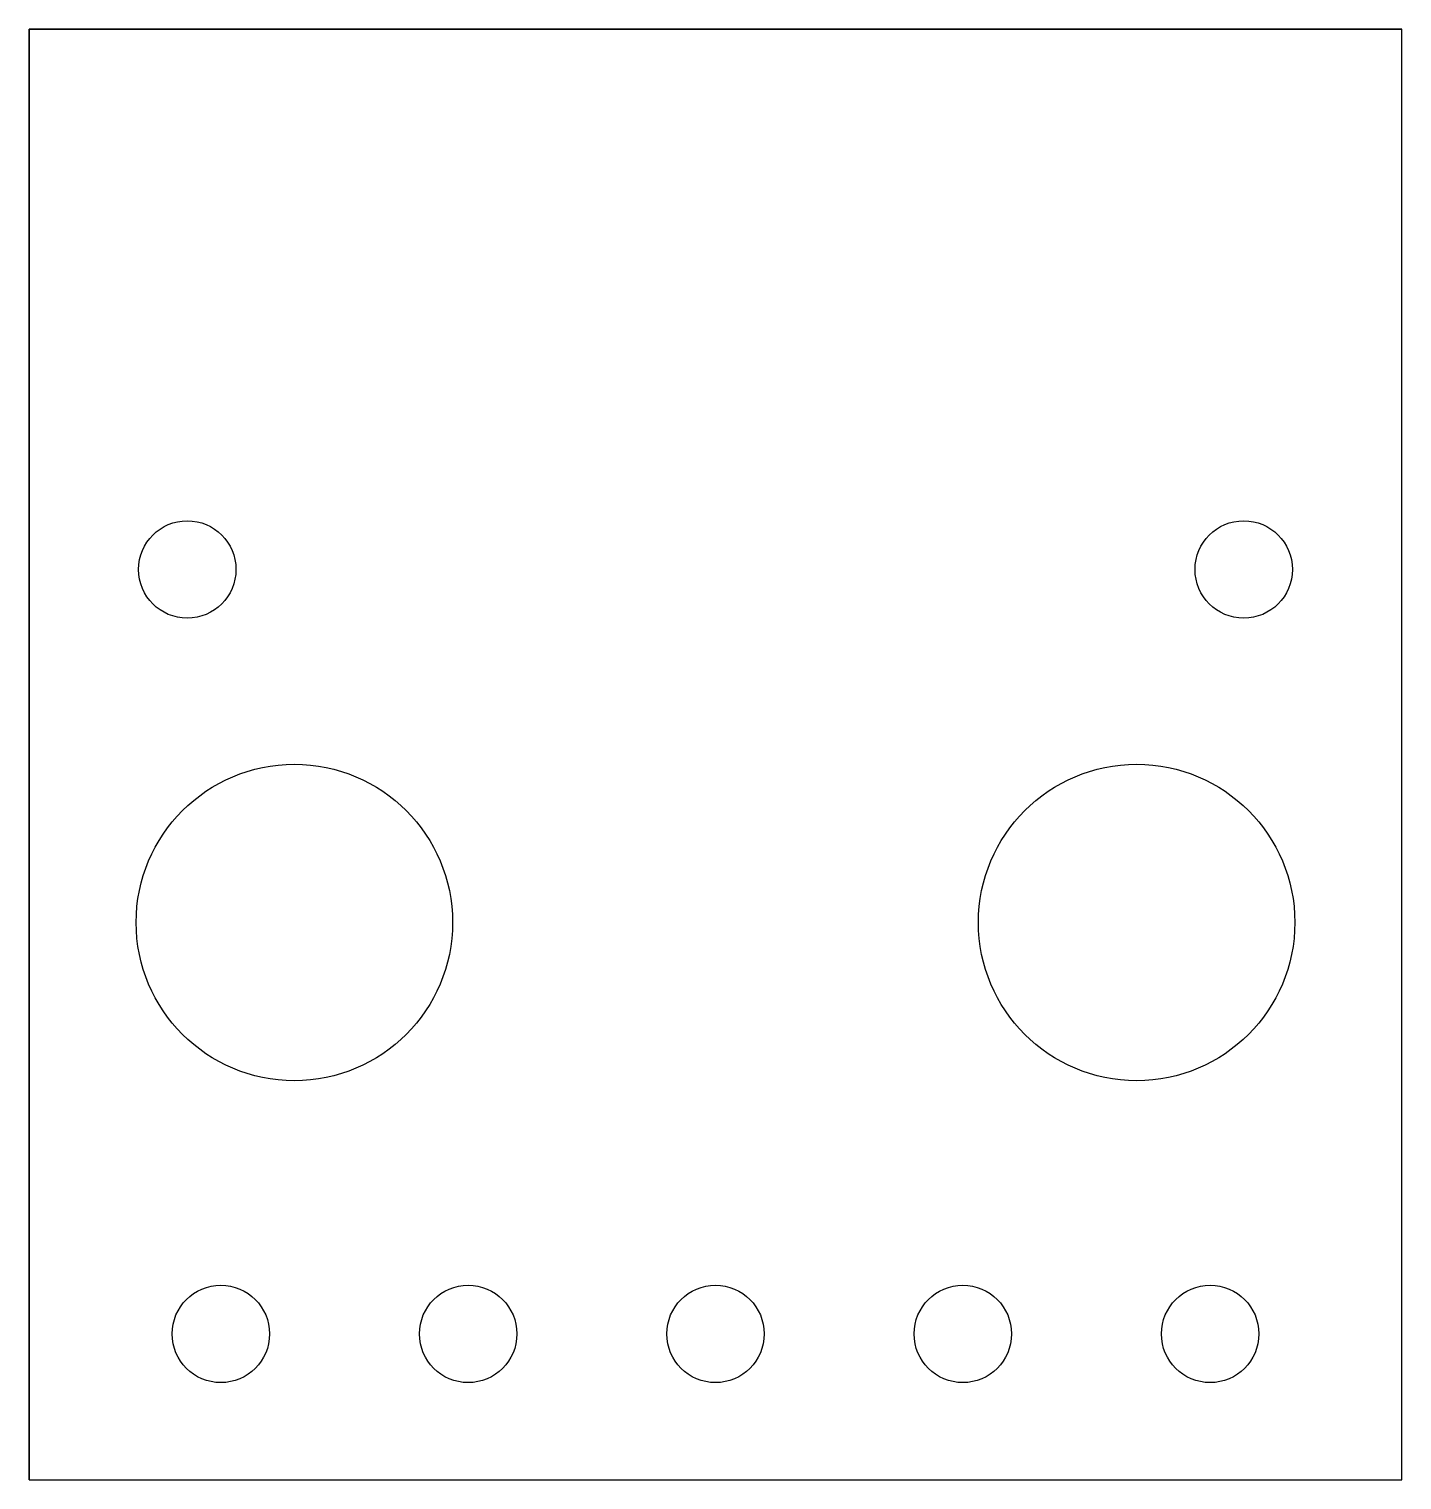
# Model space of a CAD drawing. Header units: millimetres. Extents: x 0 to 14.1, y 0 to 14.9.
import ezdxf

# ---------------------------------------------------------------- set-up
doc = ezdxf.new("R2010")
doc.units = ezdxf.units.MM

msp = doc.modelspace()

# ---------------------------------------------------------------- linework, layer by layer
at = {"color": 7, "linetype": 'Continuous'}
for p, q in [((0, 0), (0, 14.9)), ((0, 14.9), (14.1, 14.9)), ((14.1, 0), (14.1, 14.9)), ((0, 0), (14.1, 0))]:
    msp.add_line(p, q, dxfattribs=at)
at = {"color": 7, "linetype": 'Continuous', "lineweight": 25}
for p, q in [((14.1, 14.9), (0, 14.9)), ((0, 14.9), (0, 0)), ((14.1, 0), (14.1, 14.9)), ((0, 0), (14.1, 0))]:
    msp.add_line(p, q, dxfattribs=at)
at = {"color": 7, "linetype": 'Continuous'}
for centre, radius in [((1.625, 9.35), 0.5), ((12.475, 9.35), 0.5), ((2.725, 5.725), 1.625), ((11.375, 5.725), 1.625), ((1.97, 1.5), 0.5), ((4.51, 1.5), 0.5), ((7.05, 1.5), 0.5), ((9.59, 1.5), 0.5), ((12.13, 1.5), 0.5)]:
    msp.add_circle(centre, radius, dxfattribs=at)
at = {"color": 7, "linetype": 'Continuous', "lineweight": 25}
for centre, radius in [((1.625, 9.35), 0.5), ((12.475, 9.35), 0.5), ((2.725, 5.725), 1.625), ((11.375, 5.725), 1.625), ((1.97, 1.5), 0.5), ((4.51, 1.5), 0.5), ((7.05, 1.5), 0.5), ((9.59, 1.5), 0.5), ((12.13, 1.5), 0.5)]:
    msp.add_circle(centre, radius, dxfattribs=at)

doc.saveas('drawing.dxf')
